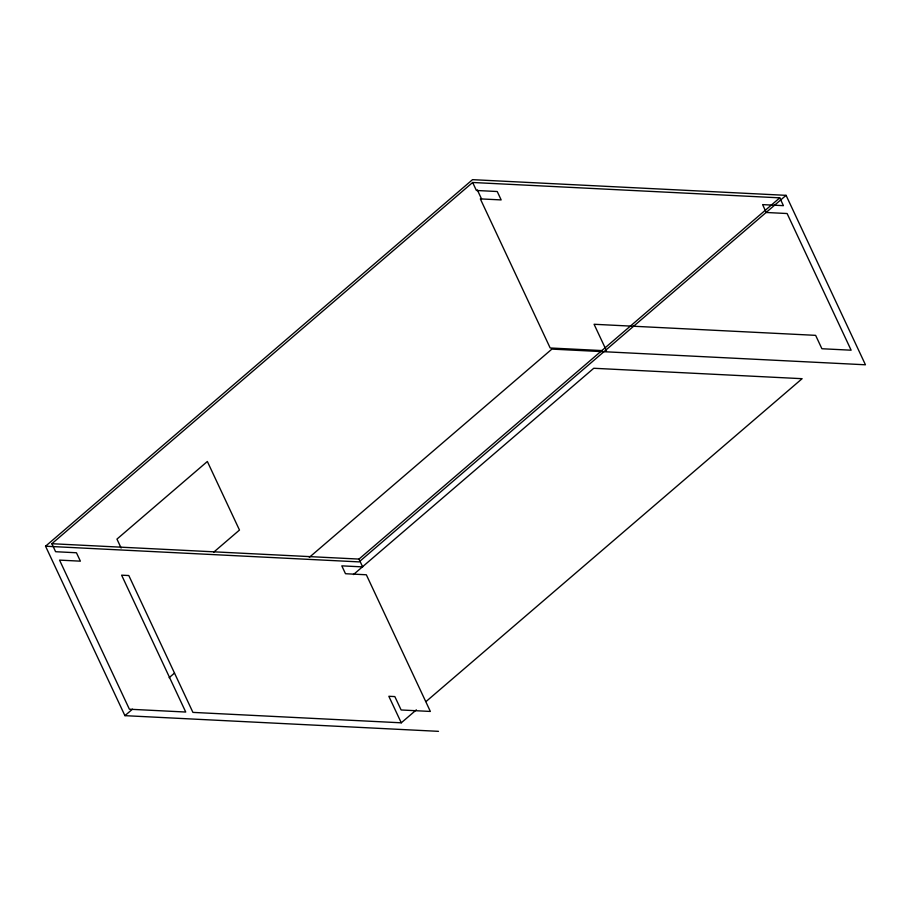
<?xml version="1.0" encoding="UTF-8"?>
<svg xmlns="http://www.w3.org/2000/svg" width="911" height="911" viewBox="0 0 911 911"><rect width="100%" height="100%" fill="white"/><g stroke="black" fill="none" stroke-linecap="round" stroke-linejoin="round"><path stroke-width="1.37" d="M438.476 731.339L124.921 715.659L45.55 546.213L472.524 179.661L786.079 195.341L865.45 364.787L551.895 349.107L309.296 557.373M416.35 709.863L401.273 722.81L192.916 712.391L128.804 575.536L121.618 575.171L185.73 712.038L129.385 709.213L59.545 560.117L80.384 561.165L76.444 552.761L55.605 551.713L51.859 543.719L472.65 182.485L779.77 197.846L783.426 205.658L762.598 204.622L766.276 212.491L787.115 213.527L851.136 350.2L821.904 348.742L815.63 335.35L594.074 324.27L606.51 350.803M213.641 552.225L239.479 530.054L207.355 461.49L116.95 539.107L121.117 547.989M124.921 715.659L132.471 709.179M169.127 677.704L174.513 673.07M51.859 543.719L358.98 559.081L779.77 197.846M786.079 195.341L359.105 561.893L45.55 546.213M353.468 574.556L593.756 368.272L802.113 378.691L426.052 701.538M602.285 350.587L550.176 347.979L480.325 198.883L501.164 199.919L497.224 191.515L476.396 190.479L472.65 182.485M477.33 189.932L481.543 198.917M358.98 559.081L362.646 566.893L341.807 565.856L345.497 573.725L366.336 574.773L430.356 711.445L401.125 709.976L394.839 696.585L388.838 696.277L401.273 722.81"/></g></svg>
